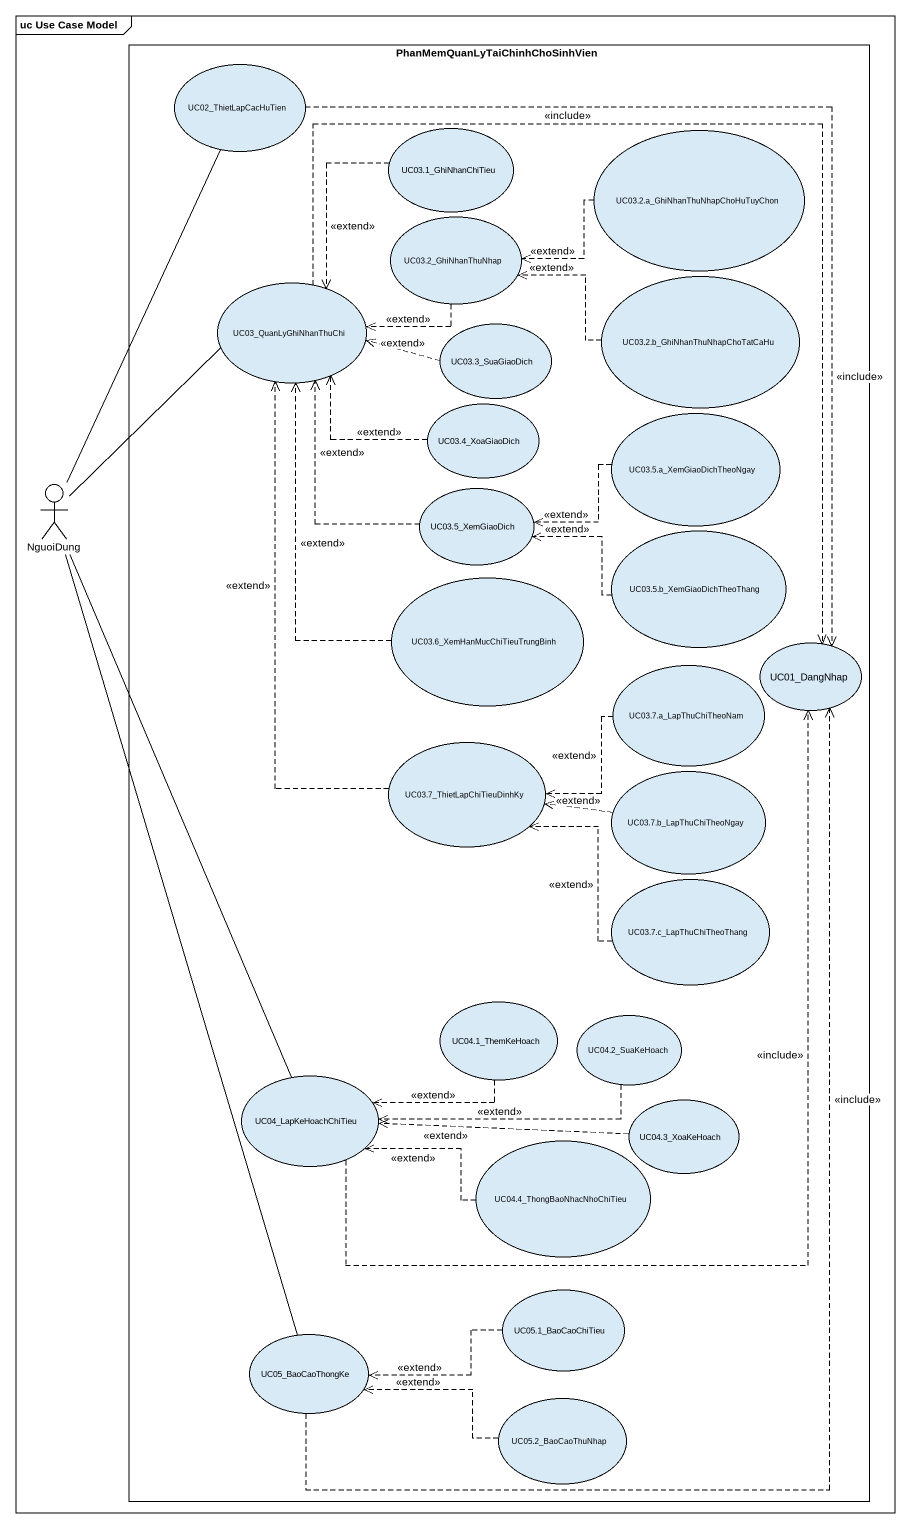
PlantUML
@startuml
mainframe uc Use Case Model
rectangle "PhanMemQuanLyTaiChinhChoSinhVien" as PhanMemQuanLyTaiChinhChoSinh {
  usecase UC02_ThietLapCacHuTien
  usecase "UC03.1_GhiNhanChiTieu" as UC03_1_GhiNhanChiTieu
  usecase "UC03.2.a_GhiNhanThuNhapChoHuTuyChon" as UC03_2_a
  usecase "UC03.2_GhiNhanThuNhap" as UC03_2_GhiNhanThuNhap
  usecase UC03_QuanLyGhiNhanThuChi
  usecase "UC03.2.b_GhiNhanThuNhapChoTatCaHu" as UC03_2_b
  usecase "UC03.3_SuaGiaoDich" as UC03_3_SuaGiaoDich
  usecase "UC03.4_XoaGiaoDich" as UC03_4_XoaGiaoDich
  usecase "UC03.5.a_XemGiaoDichTheoNgay" as UC03_5_a_XemGiaoDichTheoNgay
  usecase "UC03.5_XemGiaoDich" as UC03_5_XemGiaoDich
  usecase "UC03.5.b_XemGiaoDichTheoThang" as UC03_5_b
  usecase "UC03.6_XemHanMucChiTieuTrungBinh" as UC03_6_XemHanMucChiTieuTrung
  usecase UC01_DangNhap
  usecase "UC03.7.a_LapThuChiTheoNam" as UC03_7_a_LapThuChiTheoNam
  usecase "UC03.7_ThietLapChiTieuDinhKy" as UC03_7_ThietLapChiTieuDinhKy
  usecase "UC03.7.b_LapThuChiTheoNgay" as UC03_7_b_LapThuChiTheoNgay
  usecase "UC03.7.c_LapThuChiTheoThang" as UC03_7_c_LapThuChiTheoThang
  usecase "UC04.1_ThemKeHoach" as UC04_1_ThemKeHoach
  usecase "UC04.2_SuaKeHoach" as UC04_2_SuaKeHoach
  usecase UC04_LapKeHoachChiTieu
  usecase "UC04.3_XoaKeHoach" as UC04_3_XoaKeHoach
  usecase "UC04.4_ThongBaoNhacNhoChiTieu" as UC04_4_ThongBaoNhacNhoChiTie
  usecase "UC05.1_BaoCaoChiTieu" as UC05_1_BaoCaoChiTieu
  usecase UC05_BaoCaoThongKe
  usecase "UC05.2_BaoCaoThuNhap" as UC05_2_BaoCaoThuNhap
}
actor NguoiDung
UC02_ThietLapCacHuTien ..> UC01_DangNhap : <<include>>
UC03_1_GhiNhanChiTieu ..> UC03_QuanLyGhiNhanThuChi : <<extend>>
UC03_2_a .left.> UC03_2_GhiNhanThuNhap : <<extend>>
UC03_2_GhiNhanThuNhap .left.> UC03_QuanLyGhiNhanThuChi : <<extend>>
UC03_QuanLyGhiNhanThuChi ..> UC01_DangNhap : <<include>>
UC03_2_b .left.> UC03_2_GhiNhanThuNhap : <<extend>>
UC03_3_SuaGiaoDich .left.> UC03_QuanLyGhiNhanThuChi : <<extend>>
UC03_4_XoaGiaoDich .left.> UC03_QuanLyGhiNhanThuChi : <<extend>>
UC03_5_a_XemGiaoDichTheoNgay .left.> UC03_5_XemGiaoDich : <<extend>>
NguoiDung -up- UC02_ThietLapCacHuTien
NguoiDung -up- UC03_QuanLyGhiNhanThuChi
NguoiDung -- UC04_LapKeHoachChiTieu
NguoiDung -- UC05_BaoCaoThongKe
UC03_5_XemGiaoDich .up.> UC03_QuanLyGhiNhanThuChi : <<extend>>
UC03_5_b .left.> UC03_5_XemGiaoDich : <<extend>>
UC03_6_XemHanMucChiTieuTrung .up.> UC03_QuanLyGhiNhanThuChi : <<extend>>
UC03_7_a_LapThuChiTheoNam .left.> UC03_7_ThietLapChiTieuDinhKy : <<extend>>
UC03_7_ThietLapChiTieuDinhKy .up.> UC03_QuanLyGhiNhanThuChi : <<extend>>
UC03_7_b_LapThuChiTheoNgay .left.> UC03_7_ThietLapChiTieuDinhKy : <<extend>>
UC03_7_c_LapThuChiTheoThang .up.> UC03_7_ThietLapChiTieuDinhKy : <<extend>>
UC04_1_ThemKeHoach .left.> UC04_LapKeHoachChiTieu : <<extend>>
UC04_2_SuaKeHoach .left.> UC04_LapKeHoachChiTieu : <<extend>>
UC04_LapKeHoachChiTieu .up.> UC01_DangNhap : <<include>>
UC04_3_XoaKeHoach .left.> UC04_LapKeHoachChiTieu : <<extend>>
UC04_4_ThongBaoNhacNhoChiTie .left.> UC04_LapKeHoachChiTieu : <<extend>>
UC05_1_BaoCaoChiTieu .left.> UC05_BaoCaoThongKe : <<extend>>
UC05_BaoCaoThongKe .up.> UC01_DangNhap : <<include>>
UC05_2_BaoCaoThuNhap .left.> UC05_BaoCaoThongKe : <<extend>>
@enduml
